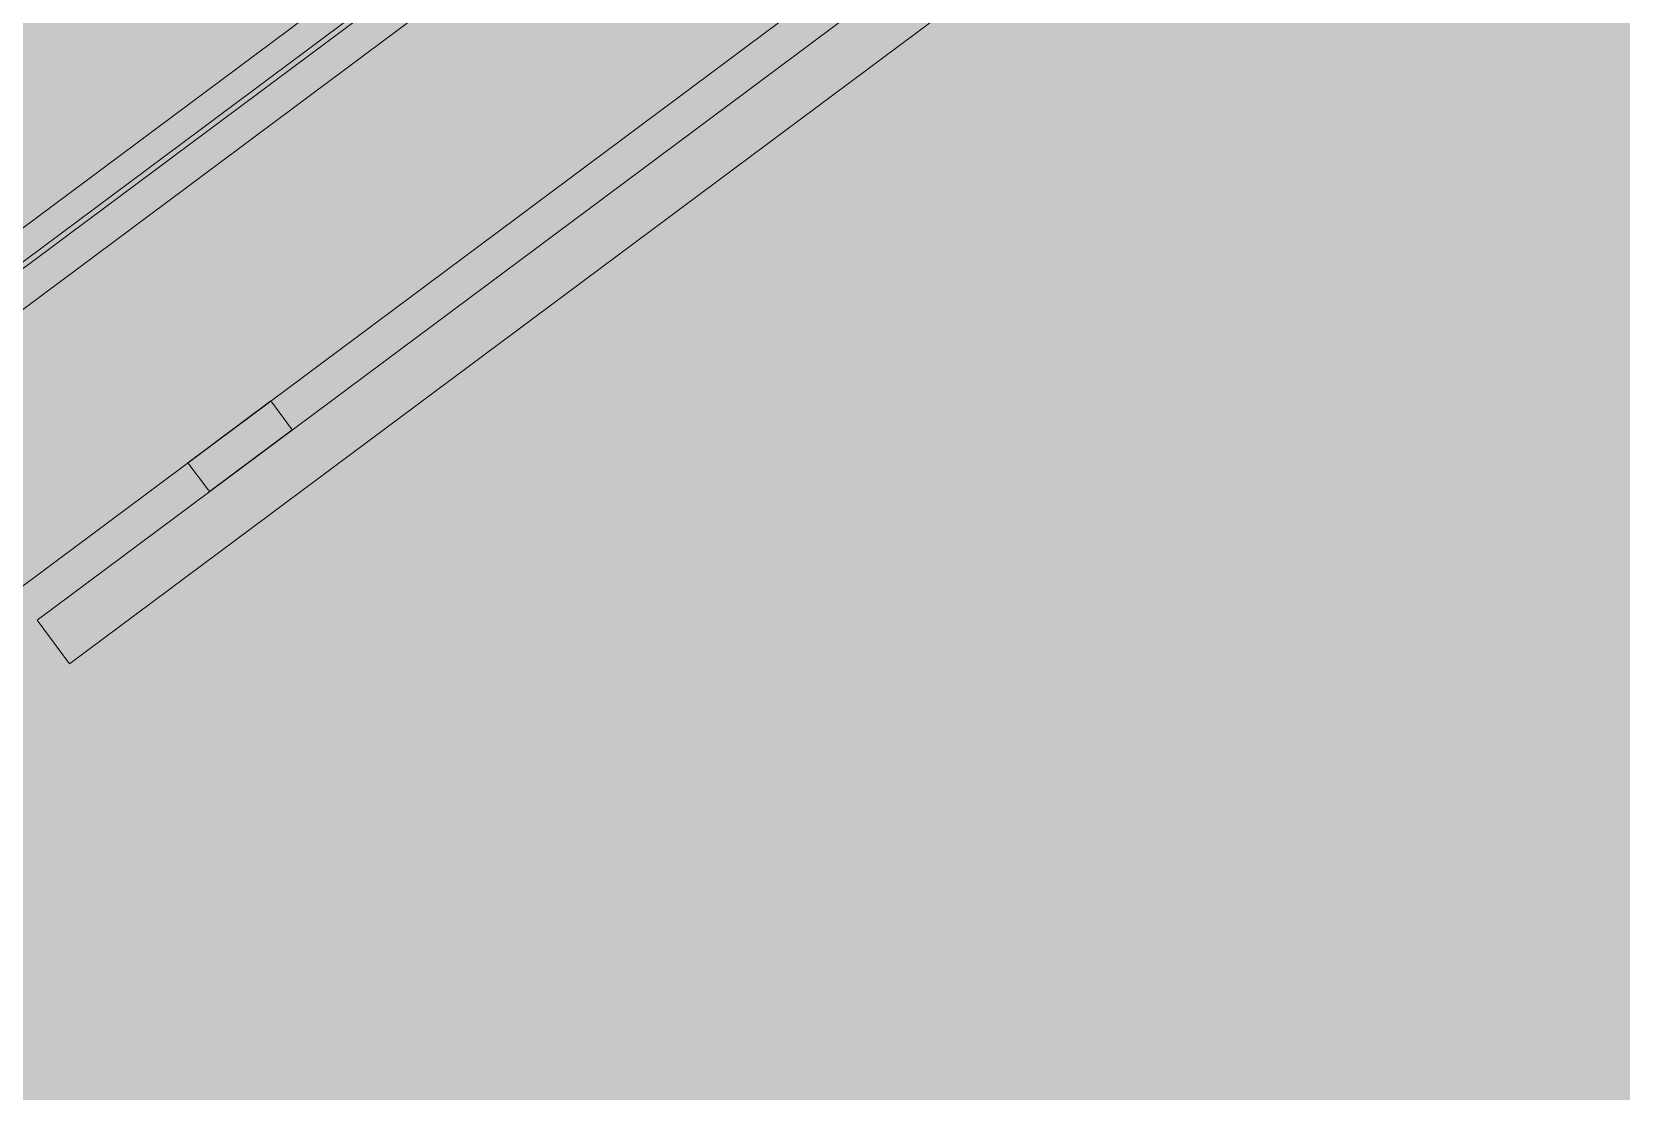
# Model space of a CAD drawing. Header units: metres. Extents: x -466 to 1322, y -1072 to 50.
# Drawn here: x 818.028 to 818.615, y -193.174 to -192.783 of the extents above; entities that cross this region are included whole.
import ezdxf

# ---------------------------------------------------------------- set-up
doc = ezdxf.new("R2010")
doc.units = ezdxf.units.M
doc.layers.add('A - MURO BAJO', color=2, linetype='Continuous', lineweight=0)
doc.layers.add('A-Furn-Ktch', color=122, linetype='Continuous', lineweight=5)
doc.layers.add('Hatch Interior', color=7, linetype='Continuous', lineweight=0, true_color=0xaf6350)

msp = doc.modelspace()

# ---------------------------------------------------------------- hatches: boundary and pattern name
at = {"layer": 'Hatch Interior', "transparency": 33554687}
h = msp.add_hatch(color=256, dxfattribs=at)
h.dxf.hatch_style = 1
h.paths.add_polyline_path([(812.59674, -195.91077), (820.81717, -189.78354), (825.53837, -196.1176), (824.79686, -196.67029), (848.36899, -208.06634), (845.31123, -214.389), (840.99092, -212.29961), (840.68616, -212.92978), (836.45476, -210.88409), (836.75944, -210.25388), (820.73869, -202.48348), (819.79106, -201.21263), (821.39458, -200.01693), (819.33279, -197.25079), (815.6446, -199.99984)])

# ---------------------------------------------------------------- linework, layer by layer
at = {"layer": 'A - MURO BAJO', "ltscale": 0.05}
msp.add_lwpolyline([(821.19467, -190.62466), (816.98314, -193.76379), (816.56481, -193.20255)], dxfattribs=at)
at = {"layer": 'A-Furn-Ktch'}
for points in [[(818.56504, -192.46766), (817.83446, -193.01222)], [(817.83692, -192.99536), (818.54658, -192.46641)], [(818.55821, -192.47025), (817.83728, -193.00761)], [(817.83728, -193.00761), (818.55821, -192.47025)], [(818.57143, -192.47792), (817.84166, -193.02187)]]:
    msp.add_lwpolyline(points, dxfattribs=at)
for points in [[(818.50746, -192.66928), (818.49546, -192.65318), (818.03018, -192.99999), (818.04218, -193.01608)], [(818.09378, -192.95258), (818.08581, -192.9419), (818.1164, -192.9191), (818.12436, -192.92979)]]:
    msp.add_lwpolyline(points, close=True, dxfattribs=at)

doc.saveas('drawing.dxf')
